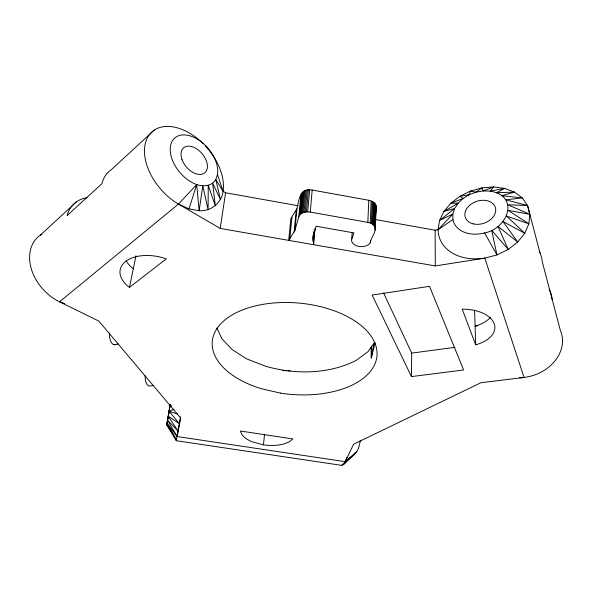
<?xml version="1.0" encoding="UTF-8"?>
<svg xmlns="http://www.w3.org/2000/svg" width="592" height="592" viewBox="0 0 592 592"><rect width="100%" height="100%" fill="white"/><g stroke="black" fill="none" stroke-linecap="round" stroke-linejoin="round"><path stroke-width="0.89" d="M145.129 375.868L145.107 377.777A7.555 3.419 82.7 0 0 149.917 386.006L153.55 385.518M411.44 376.593L372.131 295.045L429.518 286.321L463.595 369.978L411.44 376.593L411.692 353.113L383.616 292.951M373.952 343.19L371.561 346.579L371.28 358.019L375.062 342.761M352.136 232.523L351.789 238.902A9.583 6.149 2.4 0 0 358.937 246.435A9.583 6.149 2.4 0 0 370.437 242.18C370.858 236.918 378.221 230.48 373.885 225.352L374.751 203.315L372.213 201.413L368.801 200.288L312.176 190.047C300.033 187.738 299.093 198.971 296.932 208.724L290.864 218.633L288.696 240.359L294.831 230.562L298.827 216.65L300.891 194.679M374.477 226.107L375.328 204.07L374.751 203.315M374.914 226.899L375.757 204.869L375.328 204.07M375.017 230.177L375.402 220.098M375.609 214.6L376.135 206.534L375.757 204.869M375.187 227.713L376.031 205.69M375.298 228.542L376.135 206.534M370.437 242.18L370.518 240.359M373.885 225.352L371.31 223.465L372.213 201.413M372.287 224.028L373.182 201.976M373.152 224.657L374.033 202.612M371.31 223.465L370.222 222.999L371.147 200.94M314.996 228.416L313.664 244.711L313.079 240.078L313.279 235.15M370.222 222.999L367.839 222.348L368.801 200.288M313.064 238.517L313.582 232.168M313.079 240.078L313.753 231.909M313.19 241.625L313.93 232.56M313.383 243.171L314.419 230.488M367.839 222.348L310.282 212.084L312.176 190.047M298.827 216.65C300.1 213.076 304.273 211.862 307.722 211.855L309.66 189.817M305.206 212.069L307.181 190.039M306.449 211.906L308.402 189.877M302.919 212.72L304.924 190.698M304.022 212.343L306.02 190.321M300.24 214.385L302.29 192.385M301.01 213.749L303.045 191.741M301.905 213.187L303.933 191.179M299.611 215.096L301.676 193.103M294.165 232.042L296.266 210.219M294.831 230.562L296.932 208.724M289.777 239.042L291.93 217.301M263.462 444.829A27.543 13.468 5.5 0 0 289.925 441.343L292.914 438.946L240.382 431.013L241.603 434.062A27.543 13.468 5.5 0 0 252.34 441.876L263.462 444.829L264.55 434.21M313.131 236.963L316.098 226.225L353.927 232.908L351.789 238.902M168.905 412.417L166.833 424.656L176.224 440.7L341.665 465.356L343.301 464.69L345.203 461.671L353.572 444.229L480.926 382.735L524.053 377.452L484.804 258.127A46.975 34.528 -18.4 0 1 438.095 229.711L439.545 220.498L443.896 211.485L450.83 203.248L459.888 196.3L470.492 191.068L481.984 187.886L493.647 186.968L504.732 188.397L514.515 192.119L522.307 197.935L527.546 205.498L529.81 214.319L528.878 223.798L524.764 233.263L517.711 242.032L508.21 249.439L496.969 254.937L484.804 258.127L435.305 265.934L220.231 228.423L225.574 192.777L223.095 191.275L215.806 179.524L217.479 174.573A29.504 18.559 49.7 0 0 195.382 138.04A29.504 18.559 49.7 0 0 170.215 150.139A29.504 18.559 49.7 0 0 196.729 184.549L199.112 210.752C210.863 211.544 221.615 203.041 223.095 191.275L217.479 174.573M170.252 404.255L166.833 424.656L171.843 432.308L166.811 424.76L170.215 404.373M168.972 411.884L168.424 415.273M373.804 343.382L371.28 358.019L371.14 347.178L371.561 346.579M180.59 416.82L176.224 440.7M129.456 287.401A34.225 20.135 10.9 0 1 125.674 261.435A34.225 20.135 10.9 0 1 166.263 258.896L129.456 287.401L135.997 255.7M166.811 424.76L176.49 439.819L167.099 423.125L177.126 436.541L345.203 461.671C350.797 456.92 358.345 453.08 359.3 444.992A20.801 3.7 -81.6 0 0 360.461 440.211M189.003 208.858L196.729 184.549C203.352 186.917 211.966 186.162 215.806 179.524L220.439 199.563L212.661 183.217L215.347 205.861L208.229 185.377L208.095 209.701L202.797 185.844L199.112 210.752L189.003 208.858L178.451 204.099A48.722 31.073 49.5 0 1 146.542 139.645A48.722 31.073 49.5 0 1 203.322 143.819M371.14 347.178L367.972 351.678L355.97 360.521C328.16 374.44 295.216 374.61 265.712 366.285L246.524 358.826L232.271 349.68L221.948 338.853L216.82 327.946M41.803 234.203A42.839 31.864 46.1 0 0 30.939 267.525A42.839 31.864 46.1 0 0 59.54 301.802L178.451 204.099L196.729 184.549M438.095 229.711L452.843 214.052L454.619 208.465L458.104 203.167L463.055 198.49L469.153 194.746L475.99 192.171L483.139 190.935L493.647 186.968L490.124 191.12L483.139 190.935L481.984 187.886L475.99 192.171L470.492 191.068L469.153 194.746L459.888 196.3L463.055 198.49L450.83 203.248L458.104 203.167L443.896 211.485L454.619 208.465L439.545 220.498L452.843 214.052L452.91 219.551L438.095 229.711L435.12 230.214L375.247 219.521M350.249 457.609L343.301 464.69L355.651 453.072M341.665 465.356L342.968 464.128M40.389 235.113L76.649 201.672M154.29 130.07L111.318 169.697A46.494 31.531 48.4 0 0 101.942 183.683L67.118 215.584A44.703 31.761 47.4 0 1 87.039 197.669M356.806 451.644L345.203 461.671A34.728 5.816 -81.6 0 0 346.949 457.32M174.085 409.213L169.075 411.292L179.391 423.739L168.254 416.206L178.103 431.065L167.58 420.239L177.126 436.541L180.627 417.989L98.812 321.071L59.54 301.802L64.528 303.592M452.91 219.551A28.497 20.764 -18.6 0 0 484.589 232.93C507.81 228.616 520.213 195.982 490.124 191.12L504.732 188.397L496.481 192.74L514.515 192.119L501.794 195.693L522.307 197.935L505.679 199.807L527.546 205.498L540.022 253.013M114.123 344.736L118.666 344.063M477.803 325.792L475.095 326.162A32.516 18.996 -1.3 0 0 490.383 317.408M411.692 353.113L454.93 347.334M290.05 370.925L288.178 370.762M171.761 405.838L169.985 405.846L169.075 411.292L177.519 414.008M527.546 205.498L507.855 204.802L529.81 214.319L508.143 210.352L528.878 223.798L506.508 216.073L524.764 233.263L503.045 221.556L517.711 242.032L497.983 226.418L508.21 249.439L491.678 230.303L496.969 254.937L484.589 232.93M307.722 211.855L310.282 212.084M225.574 192.777L298.139 205.742M282.821 370.289L284.33 370.866M178.451 204.099L220.231 228.423M373.36 344.019L373.626 344.389M286.432 370.607L286.743 371.088M475.687 344.81L462.204 309.15A32.93 18.781 -1.1 0 1 494.15 323.565A32.93 18.781 -1.1 0 1 475.694 344.818L474.599 310.526M435.12 230.214L435.305 265.934M539.231 251.408A44.518 33.988 -17.3 0 1 542.25 261.686L560.247 330.047A40.552 32.812 -15.1 0 1 519.598 377.792M205.172 145.721A48.722 31.073 49.5 0 1 223.095 191.275M549.198 289.296A42.565 33.463 -16.4 0 1 552.158 299.411M133.304 268.731A33.781 20.35 11.2 0 1 126.133 260.82M115.107 344.596A7.977 3.818 81.3 0 1 110.867 341.51A7.977 3.818 81.3 0 1 109.609 332.993M280.645 393.147L261.25 388.707A82.688 45.836 5 0 1 240.692 310.674A82.688 45.836 5 0 1 374.07 341.207A82.688 45.836 5 0 1 280.645 393.147M473.4 223.909A15.829 11.537 -18.6 0 0 495.711 209.294A15.829 11.537 -18.6 0 0 471.765 203.722A15.829 11.537 -18.6 0 0 473.4 223.909M181.966 159.381A16.391 10.308 49.7 0 0 204.588 172.997A16.391 10.308 49.7 0 0 196.159 148.518A16.391 10.308 49.7 0 0 181.966 159.381"/></g></svg>
